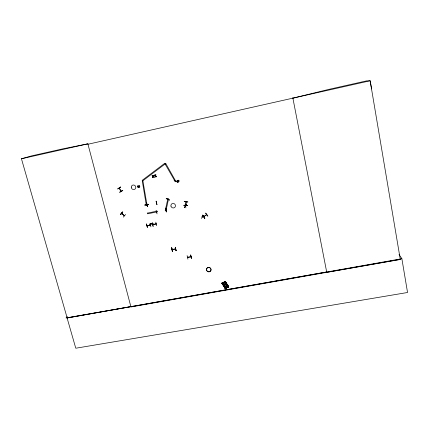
<?xml version="1.0" encoding="UTF-8"?>
<svg xmlns="http://www.w3.org/2000/svg" width="429" height="429" viewBox="0 0 429 429"><rect width="100%" height="100%" fill="white"/><g stroke="black" fill="none" stroke-linecap="round" stroke-linejoin="round"><path stroke-width="0.64" d="M184.229 201.587L187.929 201.973L184.213 201.442M156.58 202.922L156.381 202.788M185.548 206.129L185.768 206.269M203.786 216.661L206.633 214.505M206.783 214.586L206.328 214.784L206.698 214.736M183.918 205.486L187.655 205.663L183.961 205.276M186.036 201.764L185.918 205.362M156.799 212.124L156.821 211.883M153.148 223.573L149.603 224.228L153.132 223.552M121.552 213.454L122.013 213.556M124.533 215.69L124.195 215.444M167.873 199.185L168.029 198.938M168.045 199.265L168.211 198.911M165.975 210.886L165.213 210.773L167.814 198.868M175.852 181.462L175.6 181.665L175.734 181.36M165.916 210.945L168.517 199.045M151.442 223.863L151.357 223.53L151.426 223.825M150.466 224.935L146.986 225.836L147.329 225.52M150.429 225.193L150.214 224.962M155.984 224.008L155.942 223.825M166.355 209.958L166.693 209.899L166.409 209.706M228.319 286.277L227.284 286.813M224.281 281.88L227.633 287.371M227.74 285.344L226.71 285.886M187.489 257.352L187.918 257.207M187.929 257.303L187.854 257.153M226.099 288.261L222.828 282.684L226.281 288.165L225.236 288.728L225.595 288.529L222.19 283.027L221.911 283.151L225.263 288.712M226.019 287.527L224.989 288.063M227.086 284.293L226.051 284.829M175.815 181.199L175.702 181.757M225.445 286.599L224.41 287.135M224.791 285.542L223.756 286.084M175.675 248.858L172.174 249.453M175.67 249.088L175.327 249.067M153.046 176.26L153.362 175.359L153.046 176.26L152.386 175.59L153.094 176.228M152.997 176.453L152.118 175.643L152.997 176.453L152.606 177.574L153.207 176.625L154.129 177.231L153.255 176.437L153.652 175.3L153.319 175.391M155.378 175.767L155.695 174.866L155.378 175.767L154.719 175.091L155.421 175.734M155.33 175.96L154.445 175.15L155.33 175.96L154.939 177.08L155.539 176.131L156.456 176.737L155.63 175.911L156.456 176.737M183.928 205.33L187.65 205.684M155.588 175.938L155.984 174.801L155.652 174.893M121.091 190.846C121.139 192.508 118.468 186.894 119.514 188.299M121.225 191.195L119.326 188.063M177.531 182.132L174.104 180.545M166.179 198.659L169.664 200.07L166.243 198.52M175.718 181.724L175.852 181.419M146.981 225.692L150.466 225.021M152.697 224.555L156.183 223.782M156.177 224.029L152.804 224.598M185.151 206.161L185.446 205.861M191.002 256.563L190.755 256.612M190.68 254.987L191.506 258.424M187.607 257.202L191.077 256.714M172.147 249.683L172.522 249.619L172.238 249.405M172.201 249.571L175.702 248.981M187.918 259.148L187.108 255.614M207.824 216.093L205.63 213.052L207.824 216.071M202.627 215.133L204.821 218.147M206.622 214.489L206.381 214.725M139.291 185.644C141.409 187.666 136.84 188.637 137.784 185.955M203.813 216.64L206.708 214.682M201.373 218.436L203.378 215.476M202.386 216.817L201.957 216.795L202.365 216.881M177.086 180.571C181.531 178.539 177.536 185.505 177.086 180.571L177.461 182.132M202.059 216.634L202.268 216.999M176.051 250.756L175.273 247.254L176.105 250.702M175.386 249.034L175.633 248.831M175.386 248.868L175.359 249.142M171.686 247.86L172.538 251.303M175.273 247.254L176.105 250.745M172.211 249.673L172.485 249.362M146.546 204.858L146.605 205.185M185.902 207.818L185.108 204.172M185.194 205.909L185.43 205.963M185.194 206.081L185.494 206.102M185.736 205.341L186.036 201.802M120.329 214.591L122.592 211.921L120.511 214.672M120.431 214.682L122.774 212.001L120.495 214.666M156.633 225.713L155.813 222.158M153.089 226.383L152.29 222.807M166.699 211.679L165.685 208.129M165.723 208.36L166.597 211.91M399.034 254.467L401.871 258.714L407.55 292.498L75.777 348.225L67.085 317.959L326.678 271.954M67.321 316.559L66.018 317.953L130.861 306.612M153.046 224.383L153.121 224.533M150.911 226.85L150.102 223.3M166.012 210.022L166.372 209.883M151.217 223.547L151.281 223.895L151.523 223.718M150.461 224.919L150.102 225.059M146.514 223.986L147.388 227.526L146.562 223.949M165.739 208.328L166.559 211.953M147.378 225.547L147.088 225.563M157.035 213.862L156.086 210.312M147.614 213.031L147.715 213.787L157.218 211.819M147.544 213.095L157.046 211.122M204.794 218.195L202.622 215.138L204.815 218.152M156.928 204.724L156.097 201.094L156.971 204.687M147.458 206.628L146.589 203.04L147.474 206.622M142.251 180.781L146.31 205.191L147.008 205.105L142.884 180.738L142.439 180.153L164.715 163.331L175.188 181.537M148.38 204.494L144.787 204.998L148.375 204.44M144.879 205.148L148.423 204.456M146.579 203.046L147.42 206.655M222.678 282.77L223.021 282.577L221.916 283.156L225.402 288.637L222.115 283.043M224.211 281.901L225.327 281.317L228.737 286.829L227.531 287.478L224.12 281.971M224.324 281.858L227.896 287.28L227.547 287.473M224.903 281.504L228.378 287.022L228.737 286.829M222.957 282.588L226.239 288.186M225.322 281.322L225.123 281.429M224.984 281.504L228.534 286.942M225.161 281.408L228.577 286.915L225.182 281.349M123.3 217.154L125.568 214.484M124.496 215.615L124.281 215.835L121.729 213.267M142.176 180.829L142.884 180.738L165.224 163.883M204.633 218.302L202.601 215.176M155.491 176.163L156.183 176.796M154.939 177.08L155.223 177.021M153.807 177.316L154.129 177.231M152.896 177.509L152.654 177.542M228.389 287.022L225.037 281.462M165.165 163.921L165.851 163.535M221.836 283.22L222.184 283.033M224.131 281.966L224.48 281.773M119.643 192.16L122.833 190.562M120.705 187.001L117.766 188.905M117.712 188.948L120.688 186.99M172.485 251.351L171.707 247.855M222.265 283.714L223.305 283.145M224.56 282.459L225.6 281.891M175.129 181.59L175.756 181.247L165.792 163.572M152.22 222.855L153.142 226.346M190.985 256.837L187.596 257.475M175.327 248.981L175.622 248.927M121.632 213.342L124.442 215.733M185.537 206.054L185.854 206.263M67.155 317.889L21.45 158.778L31.564 155.893L63.272 148.75L87.859 143.833L87.966 144.241L370.157 80.775L371.6 88.975M172.324 251.383L171.557 247.882M292.884 98.15L329.182 89.302L366.538 80.893L370.157 80.775L400.273 259.336L130.958 306.971L87.859 143.833L21.45 158.778M152.118 175.643L152.434 175.558M154.445 175.15L154.762 175.064M156.14 176.823L156.413 176.769M137.779 185.961L139.302 185.639M67.085 317.959L401.871 258.714M400.295 259.475L326.753 272.34L292.803 97.715M167.755 198.927L168.458 199.104M222.882 282.604L226.303 288.154M222.753 282.7L226.212 288.202M222.029 283.113L225.461 288.604M222.002 283.086L225.439 288.615M224.41 281.783L227.831 287.301M224.303 281.832L227.761 287.355M224.211 281.896L227.67 287.403M122.726 190.39L119.755 192.331M137.741 186.03L138.127 187.575M156.982 211.186L157.153 211.878M190.658 254.949L191.457 258.483M171.761 247.806L172.512 251.356M224.185 286.009L224.71 286.148L224.185 286.009M226.485 284.754L227.011 284.899L226.485 284.754M228.094 285.875L227.048 286.47L228.094 285.875M227.44 284.824L226.389 285.419L227.44 284.824M225.799 287.124L224.748 287.72L225.799 287.124M225.145 286.073L224.094 286.669L225.145 286.073M138.224 186.224L138.374 187.146L139.28 187.039L139.13 186.116L138.224 186.224M177.579 180.765L177.719 181.698L178.646 181.585L178.507 180.652L177.579 180.765M186.299 204.451L184.486 207.609L186.299 204.451M170.967 206.14A2.322 2.236 41.2 0 0 174.759 207.4A2.322 2.236 41.2 0 0 173.831 203.539A2.322 2.236 41.2 0 0 170.967 206.14M131.269 187.146A2.338 2.225 50.1 0 0 134.652 189.334A2.338 2.225 50.1 0 0 134.695 185.371A2.338 2.225 50.1 0 0 131.269 187.146M206.746 270.602A2.284 2.166 23.3 0 0 210.671 270.892A2.279 2.161 23.3 0 0 208.859 267.433A2.279 2.161 23.3 0 0 206.773 270.554A2.279 2.161 23.3 0 0 210.682 270.844A2.284 2.166 23.3 0 0 208.837 267.476A2.284 2.166 23.3 0 0 206.746 270.602"/></g></svg>
